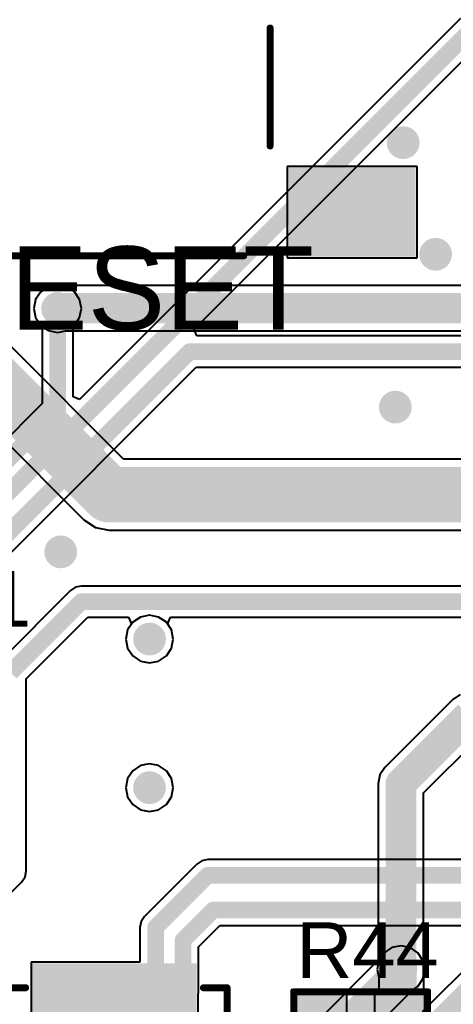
# Model space of a CAD drawing. Header units: millimetres. Extents: x -0.27 to 4.7, y -0.39 to 2.83.
# Drawn here: x 3.868 to 4.18, y 1.422 to 2.131 of the extents above; entities that cross this region are included whole.
import ezdxf

# ---------------------------------------------------------------- set-up
doc = ezdxf.new("R2010")
doc.units = ezdxf.units.MM
doc.header["$MEASUREMENT"] = 0
for name, color, linetype in [('BottomLayer', 5, 'Continuous'), ('BottomSolder', 6, 'Continuous'), ('TopLayer', 1, 'Continuous'), ('TopOverlay', 2, 'Continuous'), ('TopPaste', 8, 'Continuous'), ('TopSolder', 216, 'Continuous'), ('ViaHoleLayer', 16, 'Continuous')]:
    doc.layers.add(name, color=color, linetype=linetype)
doc.styles.add('Arial', font='', dxfattribs={"height": 0.2})
doc.styles.get('Arial').set_extended_font_data('Arial')

# ---------------------------------------------------------------- blocks, each defined once
blk = doc.blocks.new('24_QFN__4_4__44')
at = {"layer": 'TopLayer'}
for points in [[(-0.05512, 0.06004), (-0.05512, 0.0935), (-0.04331, 0.0935), (-0.04331, 0.06004)], [(-0.03543, 0.06004), (-0.03543, 0.0935), (-0.02362, 0.0935), (-0.02362, 0.06004)], [(-0.01575, 0.06004), (-0.01575, 0.0935), (-0.00394, 0.0935), (-0.00394, 0.06004)], [(0.00394, 0.06004), (0.00394, 0.0935), (0.01575, 0.0935), (0.01575, 0.06004)], [(0.02362, 0.06004), (0.02362, 0.0935), (0.03543, 0.0935), (0.03543, 0.06004)], [(0.04331, 0.06004), (0.04331, 0.0935), (0.05512, 0.0935), (0.05512, 0.06004)], [(-0.0935, 0.05512), (-0.06004, 0.05512), (-0.06004, 0.04331), (-0.0935, 0.04331)], [(-0.0502, -0.0502), (-0.0502, 0.0502), (0.0502, 0.0502), (0.0502, -0.0502)], [(0.06004, 0.05512), (0.0935, 0.05512), (0.0935, 0.04331), (0.06004, 0.04331)], [(-0.0935, 0.03543), (-0.06004, 0.03543), (-0.06004, 0.02362), (-0.0935, 0.02362)], [(0.06004, 0.03543), (0.0935, 0.03543), (0.0935, 0.02362), (0.06004, 0.02362)], [(-0.0935, 0.01575), (-0.06004, 0.01575), (-0.06004, 0.00394), (-0.0935, 0.00394)], [(0.06004, 0.01575), (0.0935, 0.01575), (0.0935, 0.00394), (0.06004, 0.00394)], [(-0.0935, -0.00394), (-0.06004, -0.00394), (-0.06004, -0.01575), (-0.0935, -0.01575)], [(0.06004, -0.00394), (0.0935, -0.00394), (0.0935, -0.01575), (0.06004, -0.01575)], [(-0.0935, -0.02362), (-0.06004, -0.02362), (-0.06004, -0.03543), (-0.0935, -0.03543)], [(0.06004, -0.02362), (0.0935, -0.02362), (0.0935, -0.03543), (0.06004, -0.03543)], [(-0.0935, -0.04331), (-0.06004, -0.04331), (-0.06004, -0.05512), (-0.0935, -0.05512)], [(0.06004, -0.04331), (0.0935, -0.04331), (0.0935, -0.05512), (0.06004, -0.05512)], [(-0.04331, -0.06004), (-0.04331, -0.0935), (-0.05512, -0.0935), (-0.05512, -0.06004)], [(-0.02362, -0.06004), (-0.02362, -0.0935), (-0.03543, -0.0935), (-0.03543, -0.06004)], [(-0.00394, -0.06004), (-0.00394, -0.0935), (-0.01575, -0.0935), (-0.01575, -0.06004)], [(0.01575, -0.06004), (0.01575, -0.0935), (0.00394, -0.0935), (0.00394, -0.06004)], [(0.03543, -0.06004), (0.03543, -0.0935), (0.02362, -0.0935), (0.02362, -0.06004)], [(0.05512, -0.06004), (0.05512, -0.0935), (0.04331, -0.0935), (0.04331, -0.06004)]]:
    blk.add_hatch(color=1, dxfattribs=at).paths.add_polyline_path(points)
at = {"layer": 'TopPaste'}
for points in [[(-0.05512, 0.06004), (-0.05512, 0.0935), (-0.04331, 0.0935), (-0.04331, 0.06004)], [(-0.03543, 0.06004), (-0.03543, 0.0935), (-0.02362, 0.0935), (-0.02362, 0.06004)], [(-0.01575, 0.06004), (-0.01575, 0.0935), (-0.00394, 0.0935), (-0.00394, 0.06004)], [(0.00394, 0.06004), (0.00394, 0.0935), (0.01575, 0.0935), (0.01575, 0.06004)], [(0.02362, 0.06004), (0.02362, 0.0935), (0.03543, 0.0935), (0.03543, 0.06004)], [(0.04331, 0.06004), (0.04331, 0.0935), (0.05512, 0.0935), (0.05512, 0.06004)], [(-0.0935, 0.05512), (-0.06004, 0.05512), (-0.06004, 0.04331), (-0.0935, 0.04331)], [(-0.0502, -0.0502), (-0.0502, 0.0502), (0.0502, 0.0502), (0.0502, -0.0502)], [(0.06004, 0.05512), (0.0935, 0.05512), (0.0935, 0.04331), (0.06004, 0.04331)], [(-0.0935, 0.03543), (-0.06004, 0.03543), (-0.06004, 0.02362), (-0.0935, 0.02362)], [(0.06004, 0.03543), (0.0935, 0.03543), (0.0935, 0.02362), (0.06004, 0.02362)], [(-0.0935, 0.01575), (-0.06004, 0.01575), (-0.06004, 0.00394), (-0.0935, 0.00394)], [(0.06004, 0.01575), (0.0935, 0.01575), (0.0935, 0.00394), (0.06004, 0.00394)], [(-0.0935, -0.00394), (-0.06004, -0.00394), (-0.06004, -0.01575), (-0.0935, -0.01575)], [(0.06004, -0.00394), (0.0935, -0.00394), (0.0935, -0.01575), (0.06004, -0.01575)], [(-0.0935, -0.02362), (-0.06004, -0.02362), (-0.06004, -0.03543), (-0.0935, -0.03543)], [(0.06004, -0.02362), (0.0935, -0.02362), (0.0935, -0.03543), (0.06004, -0.03543)], [(-0.0935, -0.04331), (-0.06004, -0.04331), (-0.06004, -0.05512), (-0.0935, -0.05512)], [(0.06004, -0.04331), (0.0935, -0.04331), (0.0935, -0.05512), (0.06004, -0.05512)], [(-0.04331, -0.06004), (-0.04331, -0.0935), (-0.05512, -0.0935), (-0.05512, -0.06004)], [(-0.02362, -0.06004), (-0.02362, -0.0935), (-0.03543, -0.0935), (-0.03543, -0.06004)], [(-0.00394, -0.06004), (-0.00394, -0.0935), (-0.01575, -0.0935), (-0.01575, -0.06004)], [(0.01575, -0.06004), (0.01575, -0.0935), (0.00394, -0.0935), (0.00394, -0.06004)], [(0.03543, -0.06004), (0.03543, -0.0935), (0.02362, -0.0935), (0.02362, -0.06004)], [(0.05512, -0.06004), (0.05512, -0.0935), (0.04331, -0.0935), (0.04331, -0.06004)]]:
    blk.add_hatch(color=8, dxfattribs=at).paths.add_polyline_path(points)
at = {"layer": 'TopSolder'}
for points in [[(-0.05912, 0.05604), (-0.05912, 0.0975), (-0.03931, 0.0975), (-0.03931, 0.05604)], [(-0.03943, 0.05604), (-0.03943, 0.0975), (-0.01962, 0.0975), (-0.01962, 0.05604)], [(-0.01975, 0.05604), (-0.01975, 0.0975), (0.00006, 0.0975), (0.00006, 0.05604)], [(-0.00006, 0.05604), (-0.00006, 0.0975), (0.01975, 0.0975), (0.01975, 0.05604)], [(0.01962, 0.05604), (0.01962, 0.0975), (0.03943, 0.0975), (0.03943, 0.05604)], [(0.03931, 0.05604), (0.03931, 0.0975), (0.05912, 0.0975), (0.05912, 0.05604)], [(-0.0975, 0.05912), (-0.05604, 0.05912), (-0.05604, 0.03931), (-0.0975, 0.03931)], [(0.05604, 0.05912), (0.0975, 0.05912), (0.0975, 0.03931), (0.05604, 0.03931)], [(-0.0542, -0.0542), (-0.0542, 0.0542), (0.0542, 0.0542), (0.0542, -0.0542)], [(-0.0975, 0.03943), (-0.05604, 0.03943), (-0.05604, 0.01962), (-0.0975, 0.01962)], [(0.05604, 0.03943), (0.0975, 0.03943), (0.0975, 0.01962), (0.05604, 0.01962)], [(-0.0975, 0.01975), (-0.05604, 0.01975), (-0.05604, -0.00006), (-0.0975, -0.00006)], [(0.05604, 0.01975), (0.0975, 0.01975), (0.0975, -0.00006), (0.05604, -0.00006)], [(-0.0975, 0.00006), (-0.05604, 0.00006), (-0.05604, -0.01975), (-0.0975, -0.01975)], [(0.05604, 0.00006), (0.0975, 0.00006), (0.0975, -0.01975), (0.05604, -0.01975)], [(-0.0975, -0.01962), (-0.05604, -0.01962), (-0.05604, -0.03943), (-0.0975, -0.03943)], [(0.05604, -0.01962), (0.0975, -0.01962), (0.0975, -0.03943), (0.05604, -0.03943)], [(-0.0975, -0.03931), (-0.05604, -0.03931), (-0.05604, -0.05912), (-0.0975, -0.05912)], [(0.05604, -0.03931), (0.0975, -0.03931), (0.0975, -0.05912), (0.05604, -0.05912)], [(-0.03931, -0.05604), (-0.03931, -0.0975), (-0.05912, -0.0975), (-0.05912, -0.05604)], [(-0.01962, -0.05604), (-0.01962, -0.0975), (-0.03943, -0.0975), (-0.03943, -0.05604)], [(0.00006, -0.05604), (0.00006, -0.0975), (-0.01975, -0.0975), (-0.01975, -0.05604)], [(0.01975, -0.05604), (0.01975, -0.0975), (-0.00006, -0.0975), (-0.00006, -0.05604)], [(0.03943, -0.05604), (0.03943, -0.0975), (0.01962, -0.0975), (0.01962, -0.05604)], [(0.05912, -0.05604), (0.05912, -0.0975), (0.03931, -0.0975), (0.03931, -0.05604)]]:
    blk.add_hatch(color=216, dxfattribs=at).paths.add_polyline_path(points)
at = {"layer": 'TopOverlay', "const_width": 0.005}
for points in [[(-0.08, 0.081), (-0.08, 0.064)], [(-0.08, 0.081), (-0.062, 0.081)], [(0.062, 0.081), (0.08, 0.081)], [(0.08, 0.081), (0.08, 0.064)], [(-0.105, 0.054), (-0.1, 0.049)], [(-0.105, 0.054), (-0.105, 0.044)], [(-0.1, 0.049), (-0.105, 0.044)], [(-0.08, -0.064), (-0.08, -0.081)], [(0.08, -0.064), (0.08, -0.081)], [(-0.08, -0.081), (-0.062, -0.081)], [(0.062, -0.081), (0.08, -0.081)]]:
    blk.add_lwpolyline(points, dxfattribs=at)
at = {"layer": 'TopOverlay', "const_width": 0.0025}
for points in [[(-0.08125, 0.081, 1), (-0.07875, 0.081, 1)], [(-0.08125, 0.081, 1), (-0.07875, 0.081, 1)], [(-0.06325, 0.081, 1), (-0.06075, 0.081, 1)], [(0.06075, 0.081, 1), (0.06325, 0.081, 1)], [(0.07875, 0.081, 1), (0.08125, 0.081, 1)], [(0.07875, 0.081, 1), (0.08125, 0.081, 1)], [(-0.08125, 0.064, 1), (-0.07875, 0.064, 1)], [(0.07875, 0.064, 1), (0.08125, 0.064, 1)], [(-0.10625, 0.054, 1), (-0.10375, 0.054, 1)], [(-0.10625, 0.054, 1), (-0.10375, 0.054, 1)], [(-0.10125, 0.049, 1), (-0.09875, 0.049, 1)], [(-0.10125, 0.049, 1), (-0.09875, 0.049, 1)], [(-0.10625, 0.044, 1), (-0.10375, 0.044, 1)], [(-0.10625, 0.044, 1), (-0.10375, 0.044, 1)], [(-0.08125, -0.064, 1), (-0.07875, -0.064, 1)], [(0.07875, -0.064, 1), (0.08125, -0.064, 1)], [(-0.08125, -0.081, 1), (-0.07875, -0.081, 1)], [(-0.08125, -0.081, 1), (-0.07875, -0.081, 1)], [(-0.06325, -0.081, 1), (-0.06075, -0.081, 1)], [(0.06075, -0.081, 1), (0.06325, -0.081, 1)], [(0.07875, -0.081, 1), (0.08125, -0.081, 1)], [(0.07875, -0.081, 1), (0.08125, -0.081, 1)]]:
    blk.add_lwpolyline(points, format="xyb", close=True, dxfattribs=at)
blk = doc.blocks.new('TL3301NF160QG_56')
at = {"layer": 'TopLayer'}
for points in [[(-0.1374, 0.06063), (-0.22087, 0.06063), (-0.22087, 0.11654), (-0.1374, 0.11654)], [(0.22087, 0.06063), (0.1374, 0.06063), (0.1374, 0.11654), (0.22087, 0.11654)], [(-0.1374, -0.11654), (-0.22087, -0.11654), (-0.22087, -0.06063), (-0.1374, -0.06063)], [(0.22087, -0.11654), (0.1374, -0.11654), (0.1374, -0.06063), (0.22087, -0.06063)]]:
    blk.add_hatch(color=1, dxfattribs=at).paths.add_polyline_path(points)
at = {"layer": 'TopPaste'}
for points in [[(-0.1374, 0.06063), (-0.22087, 0.06063), (-0.22087, 0.11654), (-0.1374, 0.11654)], [(0.22087, 0.06063), (0.1374, 0.06063), (0.1374, 0.11654), (0.22087, 0.11654)], [(-0.1374, -0.11654), (-0.22087, -0.11654), (-0.22087, -0.06063), (-0.1374, -0.06063)], [(0.22087, -0.11654), (0.1374, -0.11654), (0.1374, -0.06063), (0.22087, -0.06063)]]:
    blk.add_hatch(color=8, dxfattribs=at).paths.add_polyline_path(points)
at = {"layer": 'TopSolder'}
for points in [[(-0.1334, 0.05663), (-0.22487, 0.05663), (-0.22487, 0.12054), (-0.1334, 0.12054)], [(0.22487, 0.05663), (0.1334, 0.05663), (0.1334, 0.12054), (0.22487, 0.12054)], [(-0.1334, -0.12054), (-0.22487, -0.12054), (-0.22487, -0.05663), (-0.1334, -0.05663)], [(0.22487, -0.12054), (0.1334, -0.12054), (0.1334, -0.05663), (0.22487, -0.05663)]]:
    blk.add_hatch(color=216, dxfattribs=at).paths.add_polyline_path(points)
at = {"layer": 'TopOverlay'}
for points, const_width in [([(-0.188, 0.129), (-0.178, 0.129)], 0.00787), ([(-0.188, 0.129), (-0.183, 0.124)], 0.00787), ([(-0.183, 0.124), (-0.178, 0.129)], 0.00787), ([(-0.101, 0.12), (0.094, 0.12)], 0.005), ([(-0.12, -0.044), (-0.12, 0.041)], 0.005), ([(0.12, -0.041), (0.12, 0.044)], 0.005), ([(-0.094, -0.12), (0.101, -0.12)], 0.005)]:
    blk.add_lwpolyline(points, dxfattribs=dict(at, const_width=const_width))
for points, const_width in [([(-0.18997, 0.129, 1), (-0.18603, 0.129, 1)], 0.00394), ([(-0.18997, 0.129, 1), (-0.18603, 0.129, 1)], 0.00394), ([(-0.18497, 0.124, 1), (-0.18103, 0.124, 1)], 0.00394), ([(-0.18497, 0.124, 1), (-0.18103, 0.124, 1)], 0.00394), ([(-0.17997, 0.129, 1), (-0.17603, 0.129, 1)], 0.00394), ([(-0.17997, 0.129, 1), (-0.17603, 0.129, 1)], 0.00394), ([(-0.10225, 0.12, 1), (-0.09975, 0.12, 1)], 0.0025), ([(0.09275, 0.12, 1), (0.09525, 0.12, 1)], 0.0025), ([(-0.12125, 0.041, 1), (-0.11875, 0.041, 1)], 0.0025), ([(0.11875, 0.044, 1), (0.12125, 0.044, 1)], 0.0025), ([(-0.12125, -0.044, 1), (-0.11875, -0.044, 1)], 0.0025), ([(0.11875, -0.041, 1), (0.12125, -0.041, 1)], 0.0025), ([(-0.09525, -0.12, 1), (-0.09275, -0.12, 1)], 0.0025), ([(0.09975, -0.12, 1), (0.10225, -0.12, 1)], 0.0025)]:
    blk.add_lwpolyline(points, format="xyb", close=True, dxfattribs=dict(at, const_width=const_width))
blk = doc.blocks.new('R___0603_63')
at = {"layer": 'TopLayer'}
for points in [[(-0.015, 0.0175), (-0.015, -0.0175), (-0.045, -0.0175), (-0.045, 0.0175)], [(0.045, 0.0175), (0.045, -0.0175), (0.015, -0.0175), (0.015, 0.0175)]]:
    blk.add_hatch(color=1, dxfattribs=at).paths.add_polyline_path(points)
at = {"layer": 'TopPaste'}
for points in [[(-0.015, 0.0175), (-0.015, -0.0175), (-0.045, -0.0175), (-0.045, 0.0175)], [(0.045, 0.0175), (0.045, -0.0175), (0.015, -0.0175), (0.015, 0.0175)]]:
    blk.add_hatch(color=8, dxfattribs=at).paths.add_polyline_path(points)
at = {"layer": 'TopSolder'}
for points in [[(-0.011, 0.0215), (-0.011, -0.0215), (-0.049, -0.0215), (-0.049, 0.0215)], [(0.049, 0.0215), (0.049, -0.0215), (0.011, -0.0215), (0.011, 0.0215)]]:
    blk.add_hatch(color=216, dxfattribs=at).paths.add_polyline_path(points)
at = {"layer": 'TopOverlay', "const_width": 0.005}
for points in [[(0.048, 0.021), (-0.048, 0.021)], [(-0.048, 0.021), (-0.048, -0.021)], [(0.048, 0.021), (0.048, -0.021)], [(0.048, -0.021), (-0.048, -0.021)]]:
    blk.add_lwpolyline(points, dxfattribs=at)
at = {"layer": 'TopOverlay', "const_width": 0.0025}
for points in [[(-0.04925, 0.021, 1), (-0.04675, 0.021, 1)], [(-0.04925, 0.021, 1), (-0.04675, 0.021, 1)], [(0.04675, 0.021, 1), (0.04925, 0.021, 1)], [(0.04675, 0.021, 1), (0.04925, 0.021, 1)], [(-0.04925, -0.021, 1), (-0.04675, -0.021, 1)], [(-0.04925, -0.021, 1), (-0.04675, -0.021, 1)], [(0.04675, -0.021, 1), (0.04925, -0.021, 1)], [(0.04675, -0.021, 1), (0.04925, -0.021, 1)]]:
    blk.add_lwpolyline(points, format="xyb", close=True, dxfattribs=at)

msp = doc.modelspace()

# ---------------------------------------------------------------- hatches: boundary and pattern name
at = {"layer": 'BottomLayer'}
h = msp.add_hatch(color=5, dxfattribs=at)
edge = h.paths.add_edge_path()
edge.add_arc((4.14363, 2.04237), 0.01181, 0, 360)
h = msp.add_hatch(color=5, dxfattribs=at)
edge = h.paths.add_edge_path()
edge.add_arc((4.167, 1.962), 0.01181, 0, 360)
h = msp.add_hatch(color=5, dxfattribs=at)
edge = h.paths.add_edge_path()
edge.add_arc((3.89482, 1.92295), 0.01181, 0, 360)
h = msp.add_hatch(color=5, dxfattribs=at)
edge = h.paths.add_edge_path()
edge.add_arc((4.138, 1.852), 0.01181, 0, 360)
h = msp.add_hatch(color=5, dxfattribs=at)
edge = h.paths.add_edge_path()
edge.add_arc((3.89705, 1.74777), 0.01181, 0, 360)
h = msp.add_hatch(color=5, dxfattribs=at)
edge = h.paths.add_edge_path()
edge.add_arc((3.961, 1.685), 0.01181, 0, 360)
h = msp.add_hatch(color=5, dxfattribs=at)
edge = h.paths.add_edge_path()
edge.add_arc((3.961, 1.578), 0.01181, 0, 360)
h = msp.add_hatch(color=5, dxfattribs=at)
edge = h.paths.add_edge_path()
edge.add_arc((4.142, 1.447), 0.01181, 0, 360)
at = {"layer": 'BottomSolder'}
h = msp.add_hatch(color=6, dxfattribs=at)
edge = h.paths.add_edge_path()
edge.add_arc((4.14363, 2.04237), 0.00591, 0, 360)
h = msp.add_hatch(color=6, dxfattribs=at)
edge = h.paths.add_edge_path()
edge.add_arc((4.167, 1.962), 0.00591, 0, 360)
h = msp.add_hatch(color=6, dxfattribs=at)
edge = h.paths.add_edge_path()
edge.add_arc((3.89482, 1.92295), 0.00591, 0, 360)
h = msp.add_hatch(color=6, dxfattribs=at)
edge = h.paths.add_edge_path()
edge.add_arc((4.138, 1.852), 0.00591, 0, 360)
h = msp.add_hatch(color=6, dxfattribs=at)
edge = h.paths.add_edge_path()
edge.add_arc((3.89705, 1.74777), 0.00591, 0, 360)
h = msp.add_hatch(color=6, dxfattribs=at)
edge = h.paths.add_edge_path()
edge.add_arc((3.961, 1.685), 0.00591, 0, 360)
h = msp.add_hatch(color=6, dxfattribs=at)
edge = h.paths.add_edge_path()
edge.add_arc((3.961, 1.578), 0.00591, 0, 360)
h = msp.add_hatch(color=6, dxfattribs=at)
edge = h.paths.add_edge_path()
edge.add_arc((4.142, 1.447), 0.00591, 0, 360)
at = {"layer": 'TopLayer'}
h = msp.add_hatch(color=1, dxfattribs=at)
edge = h.paths.add_edge_path()
edge.add_arc((4.14363, 2.04237), 0.01181, 0, 360)
h = msp.add_hatch(color=1, dxfattribs=at)
edge = h.paths.add_edge_path()
edge.add_arc((4.167, 1.962), 0.01181, 0, 360)
h = msp.add_hatch(color=1, dxfattribs=at)
edge = h.paths.add_edge_path()
edge.add_arc((3.89482, 1.92295), 0.01181, 0, 360)
h = msp.add_hatch(color=1, dxfattribs=at)
edge = h.paths.add_edge_path()
edge.add_arc((4.138, 1.852), 0.01181, 0, 360)
h = msp.add_hatch(color=1, dxfattribs=at)
edge = h.paths.add_edge_path()
edge.add_arc((3.89705, 1.74777), 0.01181, 0, 360)
h = msp.add_hatch(color=1, dxfattribs=at)
edge = h.paths.add_edge_path()
edge.add_arc((3.961, 1.685), 0.01181, 0, 360)
h = msp.add_hatch(color=1, dxfattribs=at)
edge = h.paths.add_edge_path()
edge.add_arc((3.961, 1.578), 0.01181, 0, 360)
h = msp.add_hatch(color=1, dxfattribs=at)
edge = h.paths.add_edge_path()
edge.add_arc((4.142, 1.447), 0.01181, 0, 360)
at = {"layer": 'TopSolder'}
h = msp.add_hatch(color=216, dxfattribs=at)
edge = h.paths.add_edge_path()
edge.add_arc((4.14363, 2.04237), 0.00591, 0, 360)
h = msp.add_hatch(color=216, dxfattribs=at)
edge = h.paths.add_edge_path()
edge.add_arc((4.167, 1.962), 0.00591, 0, 360)
h = msp.add_hatch(color=216, dxfattribs=at)
edge = h.paths.add_edge_path()
edge.add_arc((3.89482, 1.92295), 0.00591, 0, 360)
h = msp.add_hatch(color=216, dxfattribs=at)
edge = h.paths.add_edge_path()
edge.add_arc((4.138, 1.852), 0.00591, 0, 360)
h = msp.add_hatch(color=216, dxfattribs=at)
edge = h.paths.add_edge_path()
edge.add_arc((3.89705, 1.74777), 0.00591, 0, 360)
h = msp.add_hatch(color=216, dxfattribs=at)
edge = h.paths.add_edge_path()
edge.add_arc((3.961, 1.685), 0.00591, 0, 360)
h = msp.add_hatch(color=216, dxfattribs=at)
edge = h.paths.add_edge_path()
edge.add_arc((3.961, 1.578), 0.00591, 0, 360)
h = msp.add_hatch(color=216, dxfattribs=at)
edge = h.paths.add_edge_path()
edge.add_arc((4.142, 1.447), 0.00591, 0, 360)
at = {"layer": 'ViaHoleLayer'}
h = msp.add_hatch(color=16, dxfattribs=at)
edge = h.paths.add_edge_path()
edge.add_arc((4.14363, 2.04237), 0.00591, 0, 360)
h = msp.add_hatch(color=16, dxfattribs=at)
edge = h.paths.add_edge_path()
edge.add_arc((4.167, 1.962), 0.00591, 0, 360)
h = msp.add_hatch(color=16, dxfattribs=at)
edge = h.paths.add_edge_path()
edge.add_arc((3.89482, 1.92295), 0.00591, 0, 360)
h = msp.add_hatch(color=16, dxfattribs=at)
edge = h.paths.add_edge_path()
edge.add_arc((4.138, 1.852), 0.00591, 0, 360)
h = msp.add_hatch(color=16, dxfattribs=at)
edge = h.paths.add_edge_path()
edge.add_arc((3.89705, 1.74777), 0.00591, 0, 360)
h = msp.add_hatch(color=16, dxfattribs=at)
edge = h.paths.add_edge_path()
edge.add_arc((3.961, 1.685), 0.00591, 0, 360)
h = msp.add_hatch(color=16, dxfattribs=at)
edge = h.paths.add_edge_path()
edge.add_arc((3.961, 1.578), 0.00591, 0, 360)
h = msp.add_hatch(color=16, dxfattribs=at)
edge = h.paths.add_edge_path()
edge.add_arc((4.142, 1.447), 0.00591, 0, 360)

# ---------------------------------------------------------------- linework, layer by layer
at = {"layer": 'BottomLayer'}
for p, q in [((4.18502, 2.13188), (3.91066, 1.85752)), ((3.99308, 1.90822), (4.19759, 2.11273)), ((3.88826, 1.93878), (3.8827, 1.93507)), ((3.89482, 1.94009), (3.88826, 1.93878)), ((3.90138, 1.93878), (3.89482, 1.94009)), ((3.90694, 1.93507), (3.90138, 1.93878)), ((3.87899, 1.92951), (3.87768, 1.92295)), ((3.8827, 1.93507), (3.87899, 1.92951)), ((3.91066, 1.92951), (3.90694, 1.93507)), ((3.91196, 1.92295), (3.91066, 1.92951)), ((3.87768, 1.92295), (3.87899, 1.91639)), ((3.91066, 1.91639), (3.91196, 1.92295)), ((3.87899, 1.91639), (3.8827, 1.91083)), ((3.90694, 1.91083), (3.91066, 1.91639)), ((3.8827, 1.91083), (3.88361, 1.91022)), ((3.88361, 1.91022), (3.88361, 1.85451)), ((3.90604, 1.91022), (3.90694, 1.91083)), ((3.90604, 1.85943), (3.90604, 1.91022)), ((3.99515, 1.90322), (3.99308, 1.90822)), ((4.2531, 1.90322), (3.99515, 1.90322)), ((3.81023, 1.69636), (3.99465, 1.88078)), ((3.99465, 1.88078), (4.50087, 1.88078)), ((3.91066, 1.85752), (3.90604, 1.85943)), ((3.88361, 1.85451), (3.83485, 1.80576)), ((3.961, 1.70214), (3.95444, 1.70084)), ((3.96756, 1.70084), (3.961, 1.70214)), ((3.94888, 1.69712), (3.94516, 1.69156)), ((3.95444, 1.70084), (3.94888, 1.69712)), ((3.97312, 1.69712), (3.96756, 1.70084)), ((3.97684, 1.69156), (3.97312, 1.69712)), ((3.94516, 1.69156), (3.94386, 1.685)), ((3.97814, 1.685), (3.97684, 1.69156)), ((3.94386, 1.685), (3.94516, 1.67844)), ((3.97684, 1.67844), (3.97814, 1.685)), ((3.94516, 1.67844), (3.94888, 1.67288)), ((3.97312, 1.67288), (3.97684, 1.67844)), ((3.94888, 1.67288), (3.95444, 1.66916)), ((3.95444, 1.66916), (3.961, 1.66786)), ((3.961, 1.66786), (3.96756, 1.66916)), ((3.96756, 1.66916), (3.97312, 1.67288)), ((4.18476, 1.64507), (4.17946, 1.64154)), ((4.17946, 1.64154), (4.13046, 1.59254)), ((4.15831, 1.57424), (4.19776, 1.61369)), ((3.961, 1.59514), (3.95444, 1.59384)), ((3.96756, 1.59384), (3.961, 1.59514)), ((3.94888, 1.59012), (3.94516, 1.58456)), ((3.95444, 1.59384), (3.94888, 1.59012)), ((3.97312, 1.59012), (3.96756, 1.59384)), ((3.97684, 1.58456), (3.97312, 1.59012)), ((4.13046, 1.59254), (4.12693, 1.58724)), ((3.94516, 1.58456), (3.94386, 1.578)), ((3.97814, 1.578), (3.97684, 1.58456)), ((4.12693, 1.58724), (4.12569, 1.581)), ((4.12569, 1.581), (4.12569, 1.45376)), ((3.94386, 1.578), (3.94516, 1.57144)), ((3.97684, 1.57144), (3.97814, 1.578)), ((4.15831, 1.45116), (4.15831, 1.57424)), ((3.94516, 1.57144), (3.94888, 1.56588)), ((3.97312, 1.56588), (3.97684, 1.57144)), ((3.94888, 1.56588), (3.95444, 1.56216)), ((3.95444, 1.56216), (3.961, 1.56086)), ((3.961, 1.56086), (3.96756, 1.56216)), ((3.96756, 1.56216), (3.97312, 1.56588)), ((4.20338, 1.46262), (4.15738, 1.41662)), ((4.12569, 1.45376), (3.96329, 1.29136)), ((4.15784, 1.44044), (4.15914, 1.447)), ((4.15914, 1.447), (4.15831, 1.45116)), ((4.15412, 1.43488), (4.15784, 1.44044)), ((3.99114, 1.27307), (4.1506, 1.43253)), ((4.1506, 1.43253), (4.15412, 1.43488))]:
    msp.add_line(p, q, dxfattribs=at)
for points, const_width in [([(3.77082, 1.70182), (4.19295, 2.12395)], 0.012), ([(3.89482, 1.84986), (3.89482, 1.92295)], 0.012), ([(3.79682, 1.69882), (3.99, 1.892)], 0.012), ([(3.99, 1.892), (4.50087, 1.892)], 0.012), ([(3.74582, 1.70086), (3.89482, 1.84986)], 0.012), ([(4.142, 1.581), (4.191, 1.63)], 0.022), ([(4.142, 1.447), (4.142, 1.581)], 0.022), ([(4.17, 1.404), (4.216, 1.45)], 0.025), ([(3.97482, 1.27982), (4.142, 1.447)], 0.022)]:
    msp.add_lwpolyline(points, dxfattribs=dict(at, const_width=const_width))
for points, const_width in [([(3.89182, 1.92295, 1), (3.89782, 1.92295, 1)], 0.006), ([(3.987, 1.892, 1), (3.993, 1.892, 1)], 0.006), ([(3.987, 1.892, 1), (3.993, 1.892, 1)], 0.006), ([(3.89182, 1.84986, 1), (3.89782, 1.84986, 1)], 0.006), ([(3.89182, 1.84986, 1), (3.89782, 1.84986, 1)], 0.006), ([(4.1365, 1.581, 1), (4.1475, 1.581, 1)], 0.011), ([(4.1365, 1.581, 1), (4.1475, 1.581, 1)], 0.011), ([(4.1365, 1.447, 1), (4.1475, 1.447, 1)], 0.011), ([(4.1365, 1.447, 1), (4.1475, 1.447, 1)], 0.011)]:
    msp.add_lwpolyline(points, format="xyb", close=True, dxfattribs=dict(at, const_width=const_width))
at = {"layer": 'TopLayer'}
for p, q in [((4.15369, 2.02532), (4.06022, 2.02532)), ((4.06022, 2.02532), (4.06022, 1.95941)), ((4.15369, 1.95941), (4.15369, 2.02532)), ((4.06022, 1.95941), (4.15369, 1.95941)), ((3.88826, 1.93878), (3.8827, 1.93507)), ((3.89482, 1.94009), (3.88826, 1.93878)), ((3.89742, 1.93957), (3.89482, 1.94009)), ((4.26023, 1.93957), (3.89742, 1.93957)), ((3.87899, 1.92951), (3.87768, 1.92295)), ((3.8827, 1.93507), (3.87899, 1.92951)), ((3.87768, 1.92295), (3.87899, 1.91639)), ((3.87899, 1.91639), (3.8827, 1.91083)), ((3.8827, 1.91083), (3.88826, 1.90711)), ((3.88826, 1.90711), (3.89482, 1.90581)), ((3.89482, 1.90581), (3.90054, 1.90695)), ((3.90054, 1.90695), (4.25711, 1.90695)), ((3.94238, 1.81444), (3.86131, 1.89551)), ((3.8178, 1.86692), (3.9138, 1.77092)), ((4.31582, 1.81444), (3.94238, 1.81444)), ((3.9138, 1.77092), (3.92207, 1.7654)), ((3.92207, 1.7654), (3.93182, 1.76346)), ((3.93182, 1.76346), (4.31582, 1.76346)), ((3.91195, 1.72316), (3.90766, 1.72231)), ((4.3853, 1.72316), (3.91195, 1.72316)), ((3.91195, 1.72316), (3.91195, 1.72316)), ((3.90402, 1.71988), (3.85307, 1.66893)), ((3.90766, 1.72231), (3.90402, 1.71988)), ((3.87222, 1.65635), (3.91659, 1.70073)), ((3.91659, 1.70073), (3.94597, 1.70073)), ((3.94795, 1.69573), (3.94516, 1.69156)), ((3.94597, 1.70073), (3.94795, 1.69573)), ((3.97405, 1.69573), (3.97603, 1.70073)), ((3.97684, 1.69156), (3.97405, 1.69573)), ((3.97603, 1.70073), (4.38995, 1.70073)), ((3.94516, 1.69156), (3.94386, 1.685)), ((3.97814, 1.685), (3.97684, 1.69156)), ((3.94386, 1.685), (3.94516, 1.67844)), ((3.97684, 1.67844), (3.97814, 1.685)), ((3.94516, 1.67844), (3.94888, 1.67288)), ((3.97312, 1.67288), (3.97684, 1.67844)), ((3.94888, 1.67288), (3.95444, 1.66916)), ((3.95444, 1.66916), (3.961, 1.66786)), ((3.961, 1.66786), (3.96756, 1.66916)), ((3.96756, 1.66916), (3.97312, 1.67288)), ((3.87222, 1.518), (3.87222, 1.65635)), ((3.961, 1.59514), (3.95444, 1.59384)), ((3.96756, 1.59384), (3.961, 1.59514)), ((3.94888, 1.59012), (3.94516, 1.58456)), ((3.95444, 1.59384), (3.94888, 1.59012)), ((3.97312, 1.59012), (3.96756, 1.59384)), ((3.97684, 1.58456), (3.97312, 1.59012)), ((3.94516, 1.58456), (3.94386, 1.578)), ((3.97814, 1.578), (3.97684, 1.58456)), ((3.94386, 1.578), (3.94516, 1.57144)), ((3.97684, 1.57144), (3.97814, 1.578)), ((3.94516, 1.57144), (3.94888, 1.56588)), ((3.97312, 1.56588), (3.97684, 1.57144)), ((3.94888, 1.56588), (3.95444, 1.56216)), ((3.95444, 1.56216), (3.961, 1.56086)), ((3.961, 1.56086), (3.96756, 1.56216)), ((3.96756, 1.56216), (3.97312, 1.56588)), ((3.99871, 1.52536), (3.99507, 1.52293)), ((4.003, 1.52622), (3.99871, 1.52536)), ((4.39128, 1.52622), (4.003, 1.52622)), ((4.003, 1.52622), (4.003, 1.52622)), ((3.87136, 1.51371), (3.87222, 1.518)), ((3.87222, 1.518), (3.87222, 1.518)), ((3.99507, 1.52293), (3.95742, 1.48528)), ((3.99507, 1.52293), (3.99507, 1.52293)), ((3.82388, 1.46502), (3.86893, 1.51007)), ((3.86893, 1.51007), (3.87136, 1.51371)), ((3.95499, 1.48164), (3.95413, 1.47735)), ((3.95742, 1.48528), (3.95499, 1.48164)), ((3.95413, 1.47735), (3.95413, 1.47735)), ((3.95413, 1.47735), (3.95413, 1.45245)), ((3.99638, 1.46352), (4.01165, 1.47878)), ((4.01165, 1.47878), (4.38662, 1.47878)), ((3.99638, 1.43085), (3.99638, 1.46352)), ((4.13544, 1.46284), (4.12988, 1.45912)), ((4.142, 1.46414), (4.13544, 1.46284)), ((4.14856, 1.46284), (4.142, 1.46414)), ((4.15412, 1.45912), (4.14856, 1.46284)), ((4.12616, 1.45356), (4.12486, 1.447)), ((4.12988, 1.45912), (4.12616, 1.45356)), ((4.15784, 1.45356), (4.15412, 1.45912)), ((4.15914, 1.447), (4.15784, 1.45356)), ((3.95413, 1.45245), (3.8757, 1.45245)), ((3.8757, 1.45245), (3.8757, 1.41415)), ((4.12486, 1.447), (4.126, 1.44128)), ((4.15862, 1.4444), (4.15914, 1.447)), ((4.126, 1.44128), (4.126, 1.4325)), ((4.15862, 1.4325), (4.15862, 1.4444)), ((4.103, 1.4325), (4.063, 1.4325)), ((4.063, 1.4325), (4.063, 1.41905)), ((4.103, 1.3875), (4.103, 1.4325)), ((4.126, 1.4325), (4.123, 1.4325)), ((4.123, 1.4325), (4.123, 1.389)), ((4.163, 1.4325), (4.15862, 1.4325)), ((4.163, 1.389), (4.163, 1.4325)), ((3.99594, 1.42864), (3.99638, 1.43085)), ((3.99594, 1.41415), (3.99594, 1.42864))]:
    msp.add_line(p, q, dxfattribs=at)
for points, const_width in [([(3.89557, 1.92326), (4.26282, 1.92326)], 0.022), ([(3.83582, 1.88495), (3.93182, 1.78895)], 0.04), ([(3.93182, 1.78895), (4.31582, 1.78895)], 0.04), ([(3.861, 1.661), (3.91195, 1.71195)], 0.012), ([(3.91195, 1.71195), (4.38995, 1.71195)], 0.012), ([(3.96535, 1.47735), (4.003, 1.515)], 0.012), ([(4.003, 1.515), (4.404, 1.515)], 0.012), ([(3.98517, 1.46817), (4.007, 1.49)], 0.012), ([(4.007, 1.49), (4.5695, 1.49)], 0.012), ([(3.96535, 1.43072), (3.96535, 1.47735)], 0.012), ([(3.98517, 1.43085), (3.98517, 1.46817)], 0.012), ([(4.142, 1.447), (4.14231, 1.44669)], 0.022), ([(4.14231, 1.41069), (4.14231, 1.44669)], 0.022)]:
    msp.add_lwpolyline(points, dxfattribs=dict(at, const_width=const_width))
for points, const_width in [([(3.89007, 1.92326, 1), (3.90107, 1.92326, 1)], 0.011), ([(3.92182, 1.78895, 1), (3.94182, 1.78895, 1)], 0.02), ([(3.92182, 1.78895, 1), (3.94182, 1.78895, 1)], 0.02), ([(3.90895, 1.71195, 1), (3.91495, 1.71195, 1)], 0.006), ([(3.90895, 1.71195, 1), (3.91495, 1.71195, 1)], 0.006), ([(4, 1.515, 1), (4.006, 1.515, 1)], 0.006), ([(4, 1.515, 1), (4.006, 1.515, 1)], 0.006), ([(4.004, 1.49, 1), (4.01, 1.49, 1)], 0.006), ([(4.004, 1.49, 1), (4.01, 1.49, 1)], 0.006), ([(3.96235, 1.47735, 1), (3.96835, 1.47735, 1)], 0.006), ([(3.96235, 1.47735, 1), (3.96835, 1.47735, 1)], 0.006), ([(3.98217, 1.46817, 1), (3.98817, 1.46817, 1)], 0.006), ([(3.98217, 1.46817, 1), (3.98817, 1.46817, 1)], 0.006), ([(4.1365, 1.447, 1), (4.1475, 1.447, 1)], 0.011), ([(4.13681, 1.44669, 1), (4.14781, 1.44669, 1)], 0.011), ([(4.13681, 1.44669, 1), (4.14781, 1.44669, 1)], 0.011), ([(3.96235, 1.43072, 1), (3.96835, 1.43072, 1)], 0.006), ([(3.98217, 1.43085, 1), (3.98817, 1.43085, 1)], 0.006)]:
    msp.add_lwpolyline(points, format="xyb", close=True, dxfattribs=dict(at, const_width=const_width))

# ---------------------------------------------------------------- block references
msp.add_blockref('TL3301NF160QG_56', (3.92782, 2.08095))
for name, p, rotation in [('24_QFN__4_4__44', (3.93582, 1.35395), 90), ('R___0603_63', (4.113, 1.41), 180)]:
    msp.add_blockref(name, p, dxfattribs=dict(rotation=rotation))

# ---------------------------------------------------------------- texts
at = {"layer": 'TopOverlay', "style": 'Arial'}
for s, height, p in [('RESET', 0.06, (3.8, 1.9077)), ('C31', 0.04, (3.77335, 1.69401)), ('R44', 0.04, (4.06668, 1.44101))]:
    msp.add_text(s, height=height, dxfattribs=at).set_placement(p)

doc.saveas('drawing.dxf')
